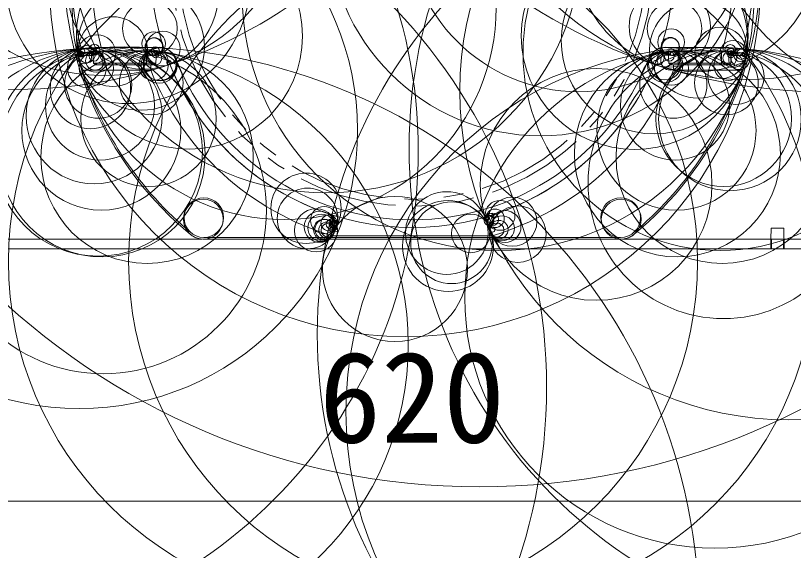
# Model space of a CAD drawing. Units: millimetres, scale not verified. Extents: x -105 to 63, y -57 to 62.
# Drawn here: x -39.61 to -23.96, y 4.95 to 15.7 of the extents above; entities that cross this region are included whole.
import ezdxf
from ezdxf.enums import TextEntityAlignment as Align

# ---------------------------------------------------------------- set-up
doc = ezdxf.new("R2010")
doc.units = ezdxf.units.MM
doc.header["$LTSCALE"] = 0.125
doc.linetypes.add('USER3', pattern=[31.75, 15.875, -3.175, 3.175, -3.175, 3.175, -3.175])
doc.layers.add('0-4_SUNPO', color=3, linetype='Continuous', lineweight=18)
doc.layers.add('0-5_GAIKEI', color=1, linetype='Continuous', lineweight=18)
doc.styles.add('ＭＳ ゴシック', font='')
doc.styles.get('ＭＳ ゴシック').set_extended_font_data('MS Gothic')

# ---------------------------------------------------------------- blocks, each defined once
blk = doc.blocks.new('D2')
at = {"layer": '0-4_SUNPO'}
blk.add_line((45.8641, 319.4466), (19.8641, 319.4466), dxfattribs=at)
at = {"layer": '0-4_SUNPO', "color": 7, "style": 'ＭＳ ゴシック'}
blk.add_text('620', height=1.833, dxfattribs=at).set_placement((30.9891, 320.0716), align=Align.BOTTOM_LEFT)

msp = doc.modelspace()

# ---------------------------------------------------------------- linework, layer by layer
at = {"layer": '0-5_GAIKEI'}
for p, q in [((-37.8854, 15.0645), (-36.7153, 15.0645)), ((-26.5378, 15.0645), (-25.3677, 15.0645)), ((-25.3677, 15.0645), (-25.3677, 15.0101)), ((-38.348, 14.9434), (-38.2955, 14.9028)), ((-38.2956, 14.9028), (-38.0486, 14.9028)), ((-38.0641, 14.9152), (-38.0641, 14.9764)), ((-38.064, 14.915), (-38.0641, 14.9152)), ((-38.0405, 14.749), (-38.0527, 14.9822)), ((-37.8641, 14.9939), (-36.9641, 14.9939)), ((-37.8516, 14.7101), (-37.8516, 14.9939)), ((-36.9766, 14.7101), (-36.9766, 14.9939)), ((-36.7876, 14.749), (-36.7754, 14.9821)), ((-36.7705, 14.9105), (-36.7648, 14.9779)), ((-36.7641, 14.9764), (-36.7641, 14.9148)), ((-36.7641, 14.9148), (-36.7641, 14.9146)), ((-26.4891, 14.9148), (-26.4891, 14.9764)), ((-26.489, 14.9146), (-26.4891, 14.9148)), ((-26.4826, 14.9105), (-26.4883, 14.9779)), ((-26.4655, 14.749), (-26.4777, 14.9822)), ((-26.2891, 14.9939), (-25.3891, 14.9939)), ((-26.2766, 14.7101), (-26.2766, 14.9939)), ((-25.4016, 14.7101), (-25.4016, 14.9939)), ((-25.2126, 14.749), (-25.2004, 14.9821)), ((-25.2046, 14.9028), (-24.9576, 14.9028)), ((-25.1891, 14.9764), (-25.1891, 14.9152)), ((-24.9051, 14.9434), (-24.9576, 14.9028)), ((-38.0016, 14.7101), (-38.0405, 14.749)), ((-38.0405, 14.749), (-36.7876, 14.749)), ((-36.7876, 14.749), (-36.8266, 14.7101)), ((-26.4266, 14.7101), (-26.4655, 14.749)), ((-26.4655, 14.749), (-25.2126, 14.749)), ((-25.2126, 14.749), (-25.2516, 14.7101)), ((-38.274, 14.5874), (-38.2222, 14.604)), ((-36.8867, 14.604), (-38.2222, 14.604)), ((-36.8266, 14.7101), (-38.0016, 14.7101)), ((-36.8867, 14.604), (-36.8867, 14.7088)), ((-25.2516, 14.7101), (-26.4266, 14.7101)), ((-26.3664, 14.604), (-26.3664, 14.7088)), ((-25.0309, 14.604), (-26.3664, 14.604)), ((-24.9791, 14.5874), (-25.0309, 14.604)), ((-33.1197, 11.6585), (-33.156, 11.5355)), ((-33.2326, 11.2763), (-30.0205, 11.2763)), ((-27.1665, 11.3008), (-27.1671, 11.3015)), ((-45.4766, 11.2101), (-35.858, 11.2101)), ((-35.8316, 11.2092), (-27.4215, 11.2092)), ((-27.4325, 11.242), (-35.8206, 11.242)), ((-27.3951, 11.2101), (-24.4081, 11.2101)), ((-24.4081, 11.2101), (-24.4116, 11.0101)), ((-24.3956, 11.2101), (-24.3991, 11.0101)), ((-24.1575, 11.2101), (-24.3956, 11.2101)), ((-24.1575, 11.2101), (-24.1541, 11.0101)), ((-24.145, 11.2101), (-23.4081, 11.2101))]:
    msp.add_line(p, q, dxfattribs=at)
at = {"layer": '0-5_GAIKEI', "color": 7}
msp.add_line((-17.7766, 11.0101), (-45.4766, 11.0101), dxfattribs=at)
at = {"layer": '0-5_GAIKEI'}
msp.add_lwpolyline([(-24.1416, 11.0101), (-24.1489, 11.4301), (-24.4042, 11.4301), (-24.4081, 11.2101)], dxfattribs=at)
for centre, radius in [((-60.2818, 17.5338), 44.3139), ((-36.1908, 19.7759), 20.1188), ((-23.3136, 25.1874), 11.015), ((-30.2762, 20.3981), 14.1715), ((-39.621, 24.1248), 9.9057), ((-24.9239, 20.0179), 5.6005), ((-31.7714, 16.4062), 7.1584), ((-41.422, 12.9837), 9.917), ((-21.8263, 13.0352), 9.8652), ((-21.3451, 18.4257), 4.4533), ((-37.8269, 18.4677), 3.9709), ((-33.3575, 17.2901), 5.1528), ((-31.6266, 16.7101), 5.2677), ((-31.6266, 16.7101), 5.2677), ((-29.0488, 17.553), 4.2661), ((-29.8956, 16.1301), 5.1528), ((-28.2797, 17.6312), 3.458), ((-24.0581, 14.1896), 6.6135), ((-34.2043, 15.8672), 4.2661), ((-25.9058, 17.0296), 2.4549), ((-39.9395, 8.2328), 11.015), ((-23.6321, 9.2954), 9.9057), ((-38.3292, 13.4023), 5.6005), ((-37.3473, 16.3906), 2.4549), ((-25.4262, 14.9525), 3.9709), ((-32.8195, 10.7579), 6.9342), ((-37.0404, 16.1342), 1.5084), ((-36.111, 15.2926), 2.2747), ((-30.4195, 10.7687), 6.9164), ((-27.1494, 15.2945), 2.2823), ((-26.7529, 15.1991), 1.8746), ((-37.0856, 15.0751), 1.2763), ((-26.4434, 15.4838), 0.8183), ((-36.9067, 15.4452), 0.5518), ((-26.347, 15.4422), 0.5487), ((-25.8729, 15.0205), 0.9766), ((-37.6528, 14.9783), 0.7008), ((-36.8306, 15.1389), 0.2361), ((-36.6447, 15.0415), 0.3463), ((-26.4149, 15.1698), 0.268), ((-25.4189, 14.9551), 0.5179), ((-37.9731, 14.9411), 0.3783), ((-36.8286, 15.0767), 0.1761), ((-36.817, 15.0811), 0.1768), ((-26.4354, 15.0842), 0.18), ((-26.4245, 15.0767), 0.1761), ((-25.1701, 14.9321), 0.2681), ((-37.4119, 3.5061), 11.5681), ((-37.6855, 9.088), 5.9795), ((-37.843, 11.7827), 3.2802), ((-37.9472, 12.9619), 2.0964), ((-38.0291, 13.6865), 1.3671), ((-38.1042, 14.2389), 0.8097), ((-38.1752, 14.6503), 0.3922), ((-38.2297, 14.8858), 0.1505), ((-38.1789, 14.9268), 0.1721), ((-38.2617, 14.9879), 0.0435), ((-38.2614, 14.9895), 0.0423), ((-38.0263, 15.0161), 0.1099), ((-38.037, 14.9741), 0.0666), ((-36.72, 14.7042), 0.3615), ((-36.7118, 14.7311), 0.3333), ((-36.698, 14.7219), 0.3332), ((-36.798, 14.9906), 0.0846), ((-25.6309, 7.739), 7.3302), ((-25.5341, 10.0312), 5.036), ((-25.3622, 12.3352), 2.7256), ((-26.5362, 14.7097), 0.3553), ((-26.5418, 14.7366), 0.3279), ((-25.232, 13.6185), 1.4357), ((-25.1117, 14.481), 0.5649), ((-25.2261, 15.0132), 0.107), ((-25.2171, 14.9779), 0.0706), ((-25.0458, 14.8282), 0.2114), ((-25.0414, 14.8623), 0.1777), ((-25.0236, 14.907), 0.1295), ((-37.8658, 12.9219), 2.072), ((-37.8834, 13.393), 1.6006), ((-36.9634, 12.8564), 2.1375), ((-37.9125, 13.8954), 1.0973), ((-37.9464, 14.3155), 0.6759), ((-38.3045, 14.926), 0.0469), ((-38.2951, 14.927), 0.0559), ((-38.3175, 14.93), 0.0333), ((-37.9851, 14.6452), 0.3439), ((-36.9336, 13.6303), 1.363), ((-38.0098, 14.7967), 0.1905), ((-38.0288, 14.8871), 0.098), ((-38.0445, 14.9425), 0.0405), ((-38.0449, 14.9486), 0.0399), ((-38.0497, 14.9358), 0.0263), ((-38.0534, 14.9276), 0.0172), ((-38.0535, 14.9644), 0.0168), ((-38.0564, 14.9218), 0.0108), ((-38.0579, 14.972), 0.00805), ((-38.0597, 14.9172), 0.00502), ((-38.0608, 14.9755), 0.00347), ((-38.0615, 14.9156), 0.00268), ((-38.0624, 14.9764), 0.0017), ((-36.8786, 14.3511), 0.6401), ((-36.8359, 14.6938), 0.2948), ((-36.8085, 14.8465), 0.1397), ((-36.791, 14.9189), 0.0652), ((-36.782, 14.9471), 0.0382), ((-36.7773, 14.9588), 0.023), ((-36.7762, 14.9325), 0.0226), ((-36.7724, 14.9241), 0.0134), ((-36.7703, 14.9199), 0.0087), ((-36.7697, 14.9729), 0.00701), ((-36.7686, 14.917), 0.00535), ((-36.7677, 14.9156), 0.00371), ((-36.7675, 14.9156), 0.00353), ((-36.7663, 14.9761), 0.00231), ((-36.7658, 14.9764), 0.0017), ((-26.2908, 12.9219), 2.072), ((-26.3084, 13.393), 1.6006), ((-25.3884, 12.8564), 2.1375), ((-26.3375, 13.8954), 1.0973), ((-26.3714, 14.3155), 0.6759), ((-26.6897, 14.8421), 0.131), ((-26.4101, 14.6452), 0.3439), ((-25.3586, 13.6303), 1.363), ((-26.4348, 14.7967), 0.1905), ((-26.4538, 14.8871), 0.098), ((-26.4684, 14.9543), 0.046), ((-26.4695, 14.9425), 0.0405), ((-26.4764, 14.9338), 0.0239), ((-26.4785, 14.9644), 0.0168), ((-26.4803, 14.9249), 0.0142), ((-26.4829, 14.972), 0.00805), ((-26.4838, 14.9181), 0.00664), ((-26.4858, 14.9755), 0.00347), ((-26.4854, 14.9157), 0.00376), ((-26.4874, 14.9764), 0.0017), ((-26.4849, 14.9159), 0.00423), ((-26.4858, 14.9154), 0.00328), ((-25.3036, 14.3511), 0.6401), ((-25.2609, 14.6938), 0.2948), ((-25.2335, 14.8465), 0.1397), ((-25.216, 14.9189), 0.0652), ((-25.21, 14.9542), 0.0458), ((-25.205, 14.9399), 0.0306), ((-25.2023, 14.9588), 0.023), ((-25.2007, 14.9296), 0.0195), ((-25.1979, 14.924), 0.0132), ((-25.1957, 14.9203), 0.00887), ((-25.1947, 14.9729), 0.00701), ((-25.1935, 14.9173), 0.00523), ((-25.1917, 14.9157), 0.00278), ((-25.1913, 14.9761), 0.00231), ((-25.1908, 14.9764), 0.0017), ((-25.1908, 14.9152), 0.00173), ((-25.0043, 14.9255), 0.1021), ((-24.9487, 14.9261), 0.047), ((-24.9402, 14.9291), 0.038), ((-36.5264, 14.7612), 0.042), ((-26.7267, 14.7612), 0.042), ((-27.9257, 12.3096), 2.331), ((-33.7647, 11.8279), 0.7075), ((-33.7335, 11.6242), 0.6098), ((-31.9753, 10.6083), 1.4581), ((-30.9322, 11.331), 0.8307), ((-35.8316, 11.61), 0.4007), ((-35.8206, 11.6405), 0.3985), ((-30.9066, 11.0686), 0.9142), ((-30.8366, 11.1358), 0.8212), ((-29.8602, 11.6866), 0.3011), ((-29.614, 11.5587), 0.4949), ((-27.4324, 11.6404), 0.3984), ((-27.4215, 11.61), 0.4008), ((-33.5626, 11.384), 0.4339), ((-33.4882, 11.4574), 0.3132), ((-33.4012, 11.5903), 0.2733), ((-29.9596, 11.627), 0.1856), ((-29.7586, 11.461), 0.3205), ((-29.502, 11.3082), 0.5696), ((-33.4542, 11.4373), 0.2737), ((-33.4012, 11.3965), 0.2119), ((-33.3858, 11.4062), 0.1986), ((-33.3036, 11.5329), 0.16), ((-33.2543, 11.5093), 0.1053), ((-30.4472, 11.3238), 0.3887), ((-30.0814, 11.5781), 0.0958), ((-30.0655, 11.6404), 0.0896), ((-30.0739, 11.6107), 0.0812), ((-30.1133, 11.6273), 0.04), ((-30.1272, 11.6254), 0.0259), ((-30.1186, 11.627), 0.0343), ((-30.1109, 11.6255), 0.0413), ((-30.1246, 11.6333), 0.0256), ((-30.0147, 11.6048), 0.1263), ((-29.8188, 11.4267), 0.2511), ((-29.8806, 11.4013), 0.1843), ((-33.3481, 11.3928), 0.1587), ((-33.3258, 11.3885), 0.136), ((-33.2248, 11.5046), 0.0755), ((-33.2378, 11.3961), 0.0499), ((-33.2143, 11.5052), 0.0651), ((-33.2124, 11.4437), 0.0351), ((-33.198, 11.5099), 0.0481), ((-33.1961, 11.4275), 0.0122), ((-33.1618, 11.4235), 0.031), ((-29.9229, 11.3914), 0.1409), ((-30.0121, 11.4011), 0.0512), ((-33.2021, 11.4067), 0.0126), ((-33.1665, 11.3895), 0.0359)]:
    msp.add_circle(centre, radius, dxfattribs=at)
at = {"layer": '0-5_GAIKEI', "color": 7, "linetype": 'USER3'}
for radius in [4.8391, 4.7025]:
    msp.add_circle((-31.6266, 16.7101), radius, dxfattribs=at)
at = {"layer": '0-5_GAIKEI'}
for centre, radius, start, end in [((-31.6266, 16.7101), 7.0109, 129.50598, 230.49402), ((-31.6266, 16.7101), 7.0109, 309.50598, 50.49402), ((-31.6266, 16.7101), 6.8701, 165.79179, 194.21123), ((-31.6266, 16.7101), 6.4716, 165.26887, 194.73964), ((-31.6266, 16.7101), 6.4716, 345.26887, 14.73964), ((-31.6266, 16.7101), 6.8701, 345.79179, 14.21123), ((-31.6266, 16.7101), 5.2677, 202.14317, 253.53374), ((-31.6266, 16.7101), 5.114, 201.44481, 338.55519), ((-31.6266, 16.7101), 5.2677, 286.46626, 337.85683), ((-31.6266, 16.7101), 6.9781, 197.70939, 230.39916), ((-31.6266, 16.7101), 5.6661, 201.82079, 253.53374), ((-31.6266, 16.7101), 5.6661, 286.46626, 338.17921), ((-31.6266, 16.7101), 6.9781, 309.60084, 342.29061), ((-35.8316, 11.6101), 0.4009, 230.49402, 266.21855), ((-27.4215, 11.6101), 0.4009, 273.78145, 309.50598)]:
    msp.add_arc(centre, radius, start, end, dxfattribs=at)
for centre, major_axis, start_param, end_param in [((-36.7825, 14.612), (0.2489, -0.1674), 0.9811913, 2.1204218), ((-26.4706, 14.612), (-0.2489, -0.1674), 4.1627635, 5.301994)]:
    msp.add_ellipse(centre, major_axis=major_axis, ratio=0.994487, start_param=start_param, end_param=end_param, dxfattribs=at)

# ---------------------------------------------------------------- block references
at = {"layer": '0-4_SUNPO'}
msp.add_blockref('D2', (-64.4907, -313.5056), dxfattribs=at)

doc.saveas('drawing.dxf')
